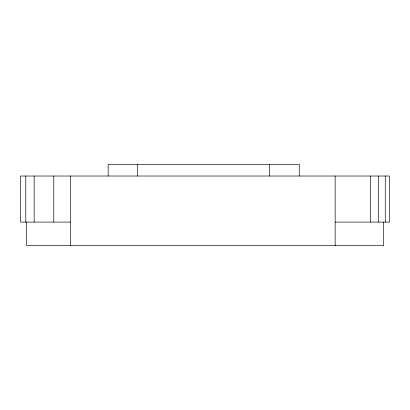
<?xml version="1.0" encoding="UTF-8"?>
<svg xmlns="http://www.w3.org/2000/svg" width="410" height="410" viewBox="0 0 410 410"><rect width="100%" height="100%" fill="white"/><g stroke="black" fill="none" stroke-linecap="round" stroke-linejoin="round"><path stroke-width="0.61" d="M70.356 222.087L20.5 222.087L20.5 176.023L389.5 176.023L389.5 222.087L335.16 222.087M385.267 176.023L385.267 222.087M383.591 222.087L383.591 245.626L26.614 245.626L26.614 222.087M378.568 176.023L378.568 222.087M370.44 176.023L370.44 222.087M335.16 176.023L335.16 245.626M299.244 176.023L299.244 164.374L108.168 164.374L108.168 176.023M269.437 164.374L269.437 176.023M137.611 164.374L137.611 176.023M70.356 176.023L70.356 245.626M53.777 176.023L53.777 222.087M34.153 176.023L34.153 222.087M25.789 176.023L25.789 222.087"/></g></svg>
